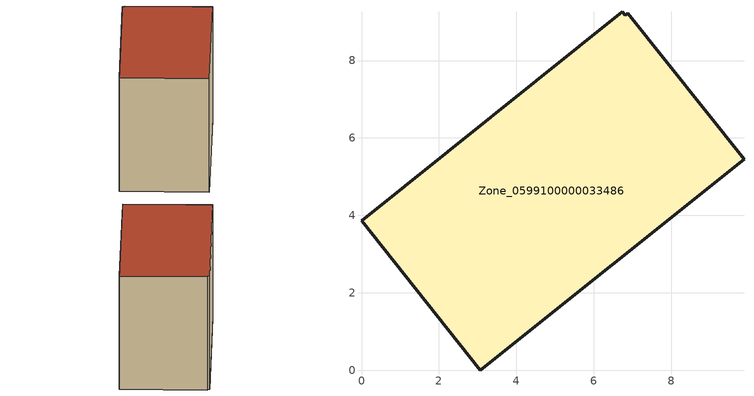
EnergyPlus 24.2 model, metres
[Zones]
Zone_0599100000033486
 floor ground (C_G): 6.87,9.22 9.88,5.45 3.07,0 0,3.86 6.73,9.26 6.81,9.16 z0
 wall outside (C_F): 3.07,0 9.88,5.45 6.87,9.22 6.81,9.16 6.73,9.26 0,3.86 3.07,0 z0:6.95
 roof outside (C_R): 9.88,5.45 6.87,9.22 6.81,9.16 6.73,9.26 0,3.86 3.07,0 z6.95
[BUILDING]
Pand.0599100000033486: North Axis=0; Terrain=City; Loads Convergence Tolerance Value=0.04; Temperature Convergence Tolerance Value=0.4; Solar Distribution=FullExterior; Maximum Number of Warmup Days=25; Minimum Number of Warmup Days=1
[Site:Location]
Rotterdam.The.Hague.AP_ZH_NLD Design_Conditions: Latitude=51.96; Longitude=4.45; Time Zone=1; Elevation=-4.5
[SITE:GROUNDTEMPERATURE:BUILDINGSURFACE]
18, 18, 18, 18, 18, 18, 18, 18, 18, 18, 18, 18
[MATERIAL] Thermal Absorptance=0.9; Solar Absorptance=0.7; Visible Absorptance=0.7
Name | Roughness | Thickness | Conductivity | Density | Specific Heat
G.TI.1946 | MediumSmooth | 0.15 | 1 | 540 | 1210
F.TI.1946 | Rough | 0.3 | 0.857143 | 1920 | 840
R.TI.1946 | MediumRough | 0.2 | 0.1 | 1500 | 1000
[CONSTRUCTION]
C_G: G.TI.1946
C_F: F.TI.1946
C_R: R.TI.1946
[ZONE]
Zone_0599100000033486: Type=1; Multiplier=1; Ceiling Height=Autocalculate; Volume=Autocalculate; Floor Area=autocalculate; Part of Total Floor Area=Yes
[ZONEINFILTRATION:DESIGNFLOWRATE]
Infil_Zone_0599100000033486: Zone or ZoneList or Space or SpaceList=Zone_0599100000033486; Schedule=AlwaysOn; Design Flow Rate Calculation Method=Flow/Area; Flow Rate per Floor Area=0.003; Constant Term Coefficient=1; Temperature Term Coefficient=0; Velocity Term Coefficient=0; Velocity Squared Term Coefficient=0
[HVACTEMPLATE:ZONE:IDEALLOADSAIRSYSTEM]
Zone_0599100000033486: Maximum Heating Supply Air Temperature=50; Minimum Cooling Supply Air Temperature=13; Maximum Heating Supply Air Humidity Ratio=0.0156; Minimum Cooling Supply Air Humidity Ratio=0.0077; Heating Limit=NoLimit; Cooling Limit=NoLimit; Dehumidification Control Type=ConstantSensibleHeatRatio; Cooling Sensible Heat Ratio=0.7; Dehumidification Setpoint=60; Humidification Control Type=None; Humidification Setpoint=30; Outdoor Air Method=None; Outdoor Air Flow Rate per Person=0.00944; Outdoor Air Flow Rate per Zone Floor Area=0; Outdoor Air Flow Rate per Zone=0; Demand Controlled Ventilation Type=None; Outdoor Air Economizer Type=NoEconomizer; Heat Recovery Type=None; Sensible Heat Recovery Effectiveness=0.7; Latent Heat Recovery Effectiveness=0.65
[ZONECONTROL:THERMOSTAT]
ThermostatControl_Zone_0599100000033486: Zone or ZoneList=Zone_0599100000033486; Control Type Schedule=DualSetpointControlType; Control 1=Thermostat_Zone_0599100000033486; Temperature Difference Between Cutout And Setpoint=0
[THERMOSTATSETPOINT:DUALSETPOINT]
Thermostat_Zone_0599100000033486: Heating Setpoint Temperature Schedule=HeatingSetpoint_Zone_0599100000033486; Cooling Setpoint Temperature Schedule=CoolingSetpoint_Zone_0599100000033486
[SCHEDULE:COMPACT]
HeatingSetpoint_Zone_0599100000033486: Through: 12/31, For: AllDays, Until: 24:00, 21
CoolingSetpoint_Zone_0599100000033486: Through: 12/31, For: AllDays, Until: 24:00, 24
DualSetpointControlType: Through: 12/31, For: AllDays, Until: 24:00, 4
AlwaysOn: Through: 12/31, For: AllDays, Until: 24:00, 1
